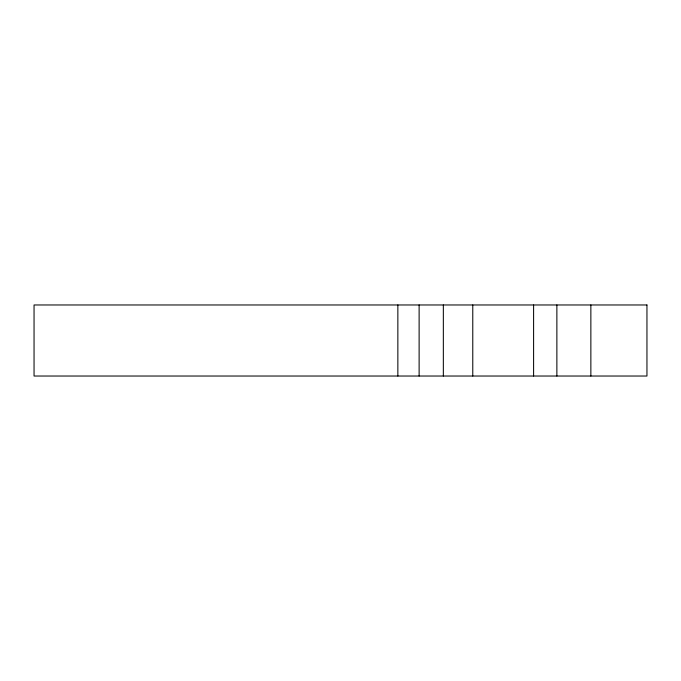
<?xml version="1.0" encoding="UTF-8"?>
<svg xmlns="http://www.w3.org/2000/svg" width="681" height="681" viewBox="0 0 681 681"><rect width="100%" height="100%" fill="white"/><g stroke="black" fill="none" stroke-linecap="round" stroke-linejoin="round"><path stroke-width="1.02" d="M590.861 304.969L590.861 376.031M556.871 304.969L556.871 376.031M533.598 304.969L533.598 376.031M472.776 304.969L472.776 376.031M443.34 304.969L443.34 376.031M419.121 304.969L419.121 376.031M397.857 304.969L397.857 376.031M646.95 304.969L34.05 304.969L34.05 376.031L646.95 376.031L646.95 304.969"/></g></svg>
